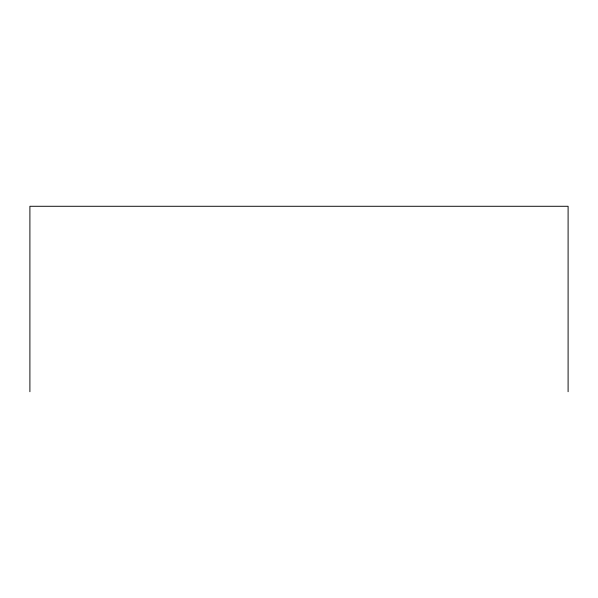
<?xml version="1.0" encoding="UTF-8"?>
<svg xmlns="http://www.w3.org/2000/svg" width="598" height="598" viewBox="0 0 598 598"><rect width="100%" height="100%" fill="white"/><g stroke="black" fill="none" stroke-linecap="round" stroke-linejoin="round"><path stroke-width="0.9" d="M568.1 391.72L568.1 206.28L29.9 206.28L29.9 391.72"/></g></svg>
